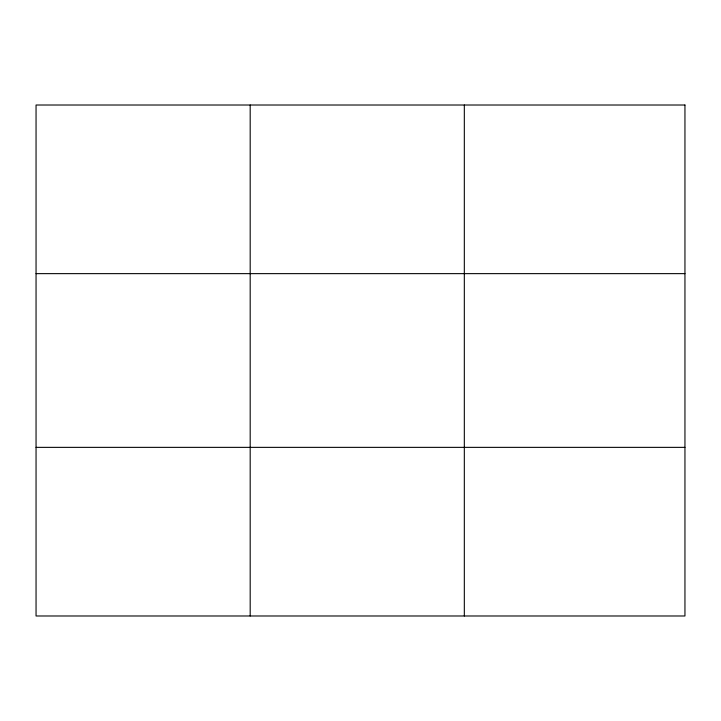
<?xml version="1.0" encoding="UTF-8"?>
<svg xmlns="http://www.w3.org/2000/svg" width="721" height="721" viewBox="0 0 721 721"><rect width="100%" height="100%" fill="white"/><g stroke="black" fill="none" stroke-linecap="round" stroke-linejoin="round"><path stroke-width="1.08" d="M250.187 105.014L250.187 615.986M464.324 105.014L464.324 615.986M36.05 273.638L684.95 273.638M36.05 447.362L684.95 447.362M684.95 105.014L684.95 615.986L36.05 615.986L36.05 105.014L684.95 105.014"/></g></svg>
